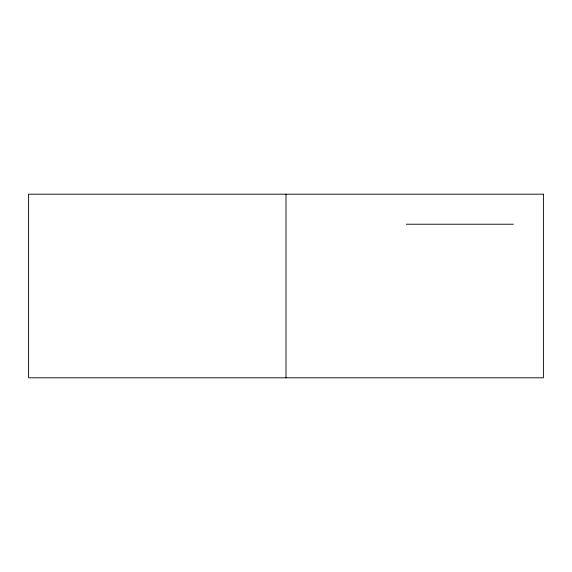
<?xml version="1.0" encoding="UTF-8"?>
<svg xmlns="http://www.w3.org/2000/svg" width="572" height="572" viewBox="0 0 572 572"><rect width="100%" height="100%" fill="white"/><g stroke="black" fill="none" stroke-linecap="round" stroke-linejoin="round"><path stroke-width="0.86" d="M406.242 224.224L513.37 224.224M286 194.194L286 377.806M543.4 194.194L28.6 194.194L28.6 377.806L543.4 377.806L543.4 194.194"/></g></svg>
